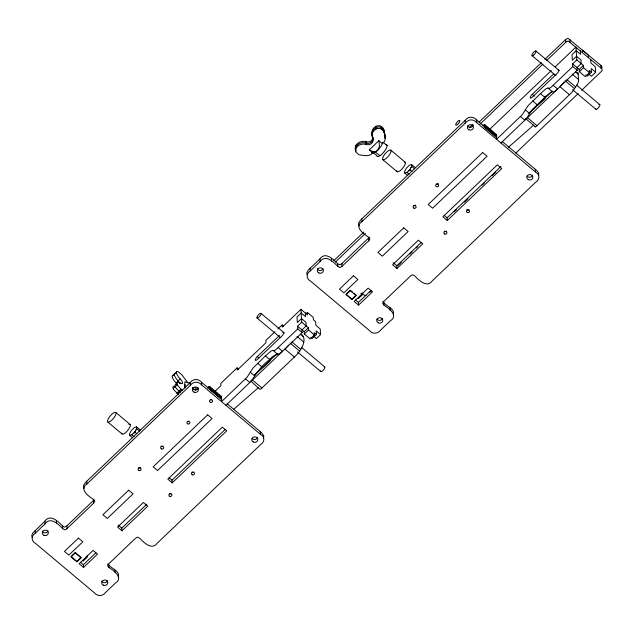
<?xml version="1.0" encoding="UTF-8"?>
<svg xmlns="http://www.w3.org/2000/svg" width="634" height="634" viewBox="0 0 634 634"><rect width="100%" height="100%" fill="white"/><g stroke="black" fill="none" stroke-linecap="round" stroke-linejoin="round"><path stroke-width="0.95" d="M385.163 138.061L384.878 135.391M270.108 358.527L269.862 361.206L254.289 374.876M545.137 96.21L544.883 98.888L530.056 111.909M393.54 314.02C394.578 308.362 386.114 306.27 383.824 302.489L382.841 301.562M538.734 175.539L538.662 172.971L536.673 170.475L502.152 141.453M384.751 137.927L385.052 135.399L383.562 128.773A3.273 2.932 -3.7 0 0 383.19 128.171L380.115 125.746L377.04 125.841A8.979 8.036 -3.7 0 0 375.78 126.42A8.099 7.251 -3.7 0 0 372.507 135.621M277.874 328.959L282.13 324.901L282.273 327.16L300.944 309.352L301.776 322.215L297.592 326.209L297.766 328.919L276.067 349.524L274.348 350.61L272.541 350.396L271.059 351.062L265.424 355.936L253.029 368.021L247.102 377.19L221.528 401.631L221.353 398.921M278.152 347.622L282.55 351.315C278.889 355.412 272.929 354.137 269.822 359.629C260.923 365.366 256.39 374.306 250.256 382.12L225.926 405.324M555.202 66.839L575.973 47.035L576.805 59.897L572.613 63.891L572.787 66.602L551.097 87.215L549.377 88.292L547.57 88.078L546.08 88.752L540.445 93.618L528.059 105.704L522.131 114.873L496.557 139.314L496.382 136.603M553.181 85.305L557.579 88.998L554.068 91.875L551.968 91.779L550.486 92.445L544.852 97.311L532.457 109.397L526.529 118.566L500.955 143.007M118.209 576.988C120.603 571.147 110.918 568.508 108.794 564.807L107.812 563.88M263.403 438.506L263.855 435.923L261.644 432.792L227.123 403.771M129.724 435.376L131.856 434.75L134.749 431.992L136.706 428.719L136.587 426.848L134.456 427.482L131.563 430.24L129.605 433.513L129.724 435.376L132.657 437.84M404.754 173.058L406.885 172.432L409.77 169.674L411.735 166.401L411.609 164.531L409.485 165.165L406.592 167.923L404.635 171.196L404.754 173.058L407.686 175.523M251.009 381.288L259.964 389.347L260.59 389.244L296.553 354.961A7.806 2.544 -50 0 0 297.822 353.447C301.895 348.787 306.84 339.919 302.053 334.704M534.842 126.523L535.294 127.085L536.499 126.198L571.583 92.643A7.806 2.544 -50 0 0 572.851 91.13L577.17 84.671L578.596 81.374L578.16 73.076L577.685 72.379L576.686 72.545M563.903 82.333L564.189 81.929M288.589 345.047L288.288 345.443A7.806 2.544 -50 0 1 287.02 346.949L285.284 348.716M563.61 82.729L563.317 83.125A7.806 2.544 -50 0 1 562.049 84.631L559.949 86.739L569.483 94.743M369.368 237.251L341.393 264.029L339.531 264.806L337.621 263.696C333.492 259.409 325.242 251.167 319.94 258.862L308.211 270.179L306.777 272.794L307.03 274.704M94.149 499.814L66.364 526.347L64.502 527.123L62.592 526.014C58.463 521.727 50.221 513.485 44.911 521.18L32.659 533.154L31.7 535.754L32.342 537.656M601.341 68.607L602.126 67.141L601.262 65.722L568.016 38.286L565.9 39.3L544.883 59.342M382.888 143.165C386.867 140.415 384.775 135.169 383.736 131.476A3.273 2.932 -3.7 0 0 383.364 130.873L380.289 128.448L377.214 128.551A8.979 8.036 -3.7 0 0 375.954 129.122A8.099 7.251 -3.7 0 0 372.681 138.323A5.064 4.533 -3.7 0 1 371.714 143.292A5.064 4.533 -3.7 0 1 366.238 144.473A8.099 7.251 -3.7 0 0 356.181 147.976A8.979 8.036 -3.7 0 0 355.626 149.141L355.714 151.898L358.614 154.49A3.273 2.932 -3.7 0 0 359.304 154.775C363.75 155.536 369.614 157.129 372.8 152.778L369.289 149.822L378.847 140.708L382.357 143.656L382.833 142.317M221.86 399.349L201.557 382.294C198.497 378.371 192.894 378.617 190.105 382.698L86.097 481.895L83.585 485.192L83.997 488.386M496.89 137.031L476.578 119.977C473.527 116.062 467.924 116.299 465.126 120.381L361.126 219.578L358.614 222.875L359.026 226.069M35.314 533.202C30.979 535.667 31.082 541.262 35.591 543.457L94.26 592.727C97.319 596.642 102.914 596.404 105.712 592.322L115.483 583.003C123.812 577.836 113.581 570.386 108.969 567.517L107.606 565.877L108.129 564.418L135.391 538.369L137.499 537.093L139.686 538.218C143.815 542.506 152.057 550.748 157.367 543.053L260.677 444.521C265.012 442.056 264.901 436.461 260.392 434.266L201.731 385.004C198.672 381.082 193.069 381.319 190.279 385.401L86.969 483.94C78.64 489.099 88.871 496.557 93.483 499.426L94.878 501.304L93.586 503.269L66.277 529.271L64.684 529.834L62.766 528.716C58.637 524.429 50.395 516.195 45.085 523.882L35.314 533.202L35.139 530.5M310.343 270.892C306.008 273.349 306.111 278.944 310.62 281.139L369.289 330.409C372.348 334.332 377.943 334.086 380.741 330.005L390.512 320.685C398.834 315.518 388.61 308.069 383.998 305.2L382.603 303.321L383.887 301.356L411.204 275.354L412.797 274.791L414.707 275.901C418.836 280.188 427.086 288.43 432.396 280.735L535.706 182.204C540.033 179.739 539.93 174.144 535.421 171.949L476.752 122.687C473.701 118.764 468.098 119.002 465.301 123.083L361.998 221.623C353.669 226.782 363.892 234.239 368.512 237.108L369.876 238.741L369.353 240.207L342.091 266.256L339.975 267.532L337.795 266.399C333.666 262.111 325.416 253.877 320.115 261.565L310.343 270.892L310.161 268.182M176.735 383.784A5.064 1.545 46.4 0 0 176.03 382.976A8.099 2.473 46.4 0 1 172.361 375.827L176.553 371.833A8.979 2.734 46.4 0 1 176.862 371.54L178.384 371.896L181.364 374.353A3.273 0.999 46.4 0 1 181.903 374.9L187.83 382.659M176.03 382.976L180.222 378.981A8.099 2.473 46.4 0 1 176.553 371.833M178.479 394.522A3.273 0.999 46.4 0 1 178.209 394.34L173.581 389.482A8.979 2.734 46.4 0 1 173.185 388.594L177.377 384.6A8.099 2.473 46.4 0 1 180.492 383.142A5.064 1.545 46.4 0 0 182.608 382.96A5.064 1.545 46.4 0 0 180.222 378.981M179.834 383.768L180.492 383.142M176.823 393.207L181.015 389.213L182.402 390.346M177.354 393.651L181.546 389.656M469.311 127.719L472.853 124.335M196.524 389.815L197.943 388.46M333.769 260.701L363.829 232.028M479.042 122.14L541.301 62.758M335.378 262.04L365.438 233.367M479.938 124.161L542.91 64.097M546.492 60.682L566.075 42.01L568.191 40.988L601.436 68.432L602.3 69.843L601.745 71.063L581.687 90.242M220.743 396.63C221.916 395.101 221.963 398.485 220.894 398.889L209.157 389.03C211.051 387.271 209.196 384.513 207.516 388.206M482.934 125.992C484.471 122.552 485.874 125.92 484.217 127.165L495.946 137.015C497.024 136.619 496.969 133.227 495.804 134.765M238.574 369.075L237.1 367.847L220.806 383.396L220.949 385.646L214.91 391.408M275.037 331.661L265.828 340.45L265.971 342.709L237.251 370.097L237.1 367.847M489.599 129.415L551.326 70.54M282.78 332.517A3.035 0.991 -50 0 1 283.747 333.215A3.035 0.991 -50 0 1 281.797 336.099L257.428 359.343A3.035 0.991 -50 0 1 255.248 359.985A3.035 0.991 -50 0 1 257.253 356.641L279.475 335.441M558.158 70.057A3.035 0.991 -50 0 1 558.705 71.103A3.035 0.991 -50 0 1 556.826 73.782L532.457 97.026A3.035 0.991 -50 0 1 530.27 97.668A3.035 0.991 -50 0 1 532.283 94.323L553.783 73.813M305.295 314.44L307.387 312.443L313.251 317.372L313.41 319.821L315.613 321.668L315.843 325.305L320.249 328.998L320.606 334.586L316.421 338.58L313.489 336.115M254.424 375.273L277.288 353.463M528.732 113.637L552.317 91.145M250.43 381.343L252.189 380.273L302.164 332.612L301.99 329.91L306.174 325.908L305.945 322.27L301.538 318.577L297.354 322.571L296.989 316.984L301.182 312.99L305.58 316.683L305.342 313.045M525.356 118.82L525.911 119.018L527.219 117.956L577.194 70.295L577.019 67.592L581.204 63.59L580.966 59.953L576.568 56.26L572.383 60.254L572.019 54.667L576.211 50.672L580.609 54.365L580.372 50.728M310.787 337.296L312.253 338.524L316.445 334.53L314.242 332.684L314.393 334.942L310.2 338.936L304.336 334.007L304.185 331.756L308.378 327.762L301.776 322.215M585.816 74.978L587.282 76.207L591.474 72.213L589.271 70.366L589.414 72.625L585.23 76.619L579.365 71.69L579.214 69.439L583.407 65.445L576.805 59.897M304.336 334.007L308.52 330.013L308.378 327.762M579.365 71.69L583.549 67.695L583.407 65.445M83.125 561.098L87.31 557.104L87.191 555.241M358.155 298.78L362.339 294.786L362.22 292.924M590.642 59.35L590.872 62.988L595.271 66.681L595.635 72.268L591.451 76.262L588.51 73.798M83.537 567.438L79.139 563.745L93.095 550.431L97.493 554.124L83.537 567.438L83.363 564.736L95.924 552.753M121.974 530.777L117.575 527.084L143.355 502.493L147.754 506.186L121.974 530.777L121.799 528.074L146.866 504.165M172.234 482.839L167.836 479.146L222.336 427.165L226.734 430.858L172.234 482.839L172.06 480.136L225.141 429.503M358.559 305.12L354.16 301.427L368.124 288.113L372.523 291.806L358.559 305.12L358.384 302.418L370.953 290.435M397.003 268.459L392.604 264.766L418.385 240.175L422.783 243.876L397.003 268.459L396.829 265.757L421.174 242.529M447.263 220.521L442.865 216.828L497.365 164.848L501.763 168.541L447.263 220.521L447.089 217.819L500.884 166.512M369.86 292.282L371.294 290.911M397.772 265.662L401.354 262.246M409.936 254.06L412.084 252.007M416.379 247.91L417.814 246.547M454.309 211.74L456.456 209.688M464.326 202.183L467.908 198.767M482.22 185.12L484.36 183.067M492.238 175.563L495.812 172.147M515.854 153.04L578.113 93.658M372.19 151.922L371.469 152.604M508.444 147.254L533.662 125.12M233.423 409.572L258.632 387.437M366.135 295.499L364.518 295.293L361.959 293.249M173.486 375.518L172.678 375.534A8.979 2.734 46.4 0 0 172.361 375.827M190.081 383.261L184.779 381.85L185.16 388.024M176.03 373.735L174.77 373.537A8.979 2.734 46.4 0 0 174.453 373.83A8.099 2.473 46.4 0 0 178.13 380.979A5.064 1.545 46.4 0 1 179.818 383.19M180.31 392.343L179.454 391.654M381.945 128.306L379.489 126.879L377.127 127.196A8.979 8.036 -3.7 0 0 375.867 127.767A8.099 7.251 -3.7 0 0 372.594 136.976M595.635 72.268L591.237 68.575L591.474 72.213M583.549 67.695L589.414 72.625M572.613 63.891L579.214 69.439M572.787 66.602L577.194 70.295M575.379 71.856L578.311 74.321M572.058 74.075L578.66 79.615M535.92 50.982L559.259 70.588M576.449 85.019L599.796 104.618M566.899 79.583L575.696 86.969M565.021 80.692L574.555 88.697M532.013 55.633L556.034 75.803M572.55 89.663L595.889 109.27M548.109 88.094L552.507 91.787M540.445 93.618L544.852 97.311M532.283 94.323L534.478 96.17M532.719 100.988L537.125 104.681M525.277 109.864L529.675 113.557M527.48 117.71L537.014 125.714M526.03 118.97L534.834 126.356M520.459 116.513L524.857 120.206M484.796 124.7L496.525 134.551M486.27 126.76L488.465 128.607M490.668 130.453L492.135 131.682M484.883 126.047L496.62 135.961M411.609 164.531L415.278 167.614M383.443 142.507L387.105 145.582M411.735 166.401L414.668 168.866M390.853 150.163A6.229 2.029 -50 0 1 386.114 158.476A6.229 2.029 -50 0 1 383.515 156.107A6.229 2.029 -50 0 1 390.853 150.163L405.158 162.169M409.77 169.674L411.973 171.521M406.885 172.432L409.081 174.279M379.861 155.734L374.9 151.566A5.738 5.024 -79.3 0 0 377.721 150.258L379.584 146.066L378.847 140.708M382.801 159.673L397.098 171.679M376.675 155.536L372.277 151.843A7.568 2.465 -50 0 0 377.373 150.551A7.568 2.465 -50 0 0 382.698 142.373M444.157 215.354L447.089 217.819M393.159 262.674L396.829 265.757M360.873 293.55L362.339 294.786M352.456 292.06L350.253 290.214L346.069 294.208L351.933 299.129L356.126 295.135L353.923 293.288M355.452 299.953L358.384 302.418M300.944 309.352L307.545 314.892L307.387 312.443M320.606 334.586L316.207 330.893L316.445 334.53M308.52 330.013L314.393 334.942M297.592 326.209L304.185 331.756M297.766 328.919L302.164 332.612M300.358 334.173L303.29 336.638M297.029 336.392L303.631 341.932M282.13 324.901L283.596 326.138M260.97 313.362A3.035 0.991 -50 0 1 258.553 317.452A3.035 0.991 -50 0 1 257.412 316.152A3.035 0.991 -50 0 1 260.97 313.362L284.238 332.905M301.427 347.337L324.767 366.935M291.87 341.9L300.674 349.286M289.992 343.01L299.525 351.014M256.992 317.951L280.331 337.55M297.52 351.981L320.859 371.587M284.92 349.057L294.453 357.061M273.08 350.412L277.478 354.105M265.424 355.936L269.822 359.629M257.253 356.641L258.72 357.869M257.697 363.306L262.096 366.999M250.248 372.182L254.654 375.875M252.451 380.028L261.985 388.032M245.429 378.831L249.828 382.524M209.743 386.566L221.472 396.416M209.014 386.78L212.675 389.855M214.878 391.701L217.082 393.548M209.83 387.913L221.559 397.772M192.292 387.746L195.32 390.282M136.587 426.848L140.249 429.931M136.706 428.719L139.638 431.183M115.824 412.48A6.229 2.029 -50 0 1 111.085 420.794A6.229 2.029 -50 0 1 108.485 418.424A6.229 2.029 -50 0 1 115.824 412.48L130.128 424.487M134.749 431.992L136.944 433.838M131.856 434.75L134.051 436.596M107.772 421.99L122.069 433.997M169.127 477.671L172.06 480.136M118.13 524.992L121.799 528.074M80.431 562.271L83.363 564.736M181.015 389.213L177.766 385.488A8.979 2.734 46.4 0 1 177.377 384.6M178.915 391.21L175.673 387.485A8.979 2.734 46.4 0 1 175.285 386.597A8.099 2.473 46.4 0 1 176.72 384.378M382.476 128.75L383.277 129.526A3.273 2.932 -3.7 0 1 383.649 130.121L383.95 131.151M356.015 149.79L355.167 148.245L355.452 146.438A8.979 8.036 -3.7 0 1 356.007 145.273A8.099 7.251 -3.7 0 1 366.064 141.762A5.064 4.533 -3.7 0 0 372.927 137.198M356.102 151.138L355.254 149.592L355.539 147.793A8.979 8.036 -3.7 0 1 356.094 146.62A8.099 7.251 -3.7 0 1 366.151 143.118A5.064 4.533 -3.7 0 0 371.5 142.056A5.064 4.533 -3.7 0 0 372.729 137.269M600.731 65.262L600.905 67.973M588.439 57.504L588.281 55.055L582.416 50.126L582.575 52.574M569.934 39.403L570.109 42.106M565.639 39.546L565.813 42.256M535.247 169.246L535.421 171.949M476.578 119.977L476.752 122.687M465.126 120.381L465.301 123.083M384.79 134.036L384.965 136.746M383.863 129.796L384.038 132.498M382.389 127.394L382.564 130.105M381.858 126.951L382.033 129.653M390.053 307.728L390.227 310.43M375.78 126.42L375.954 129.122M383.824 302.489L383.998 305.2M372.61 137.229L372.681 138.323M372.19 151.843L372.277 153.277M366.064 141.762L366.238 144.473M368.441 238.249L368.616 240.952M361.816 218.912L361.998 221.623M356.007 145.273L356.181 147.976M341.916 263.546L342.091 266.256M337.621 263.696L337.795 266.399M331.392 258.466L331.566 261.168M319.94 258.862L320.115 261.565M260.217 431.564L260.392 434.266M201.557 382.294L201.731 385.004M190.105 382.698L190.279 385.401M115.023 570.045L115.198 572.748M108.794 564.807L108.969 567.517M93.412 500.567L93.586 503.269M86.795 481.23L86.969 483.94M66.887 525.863L67.061 528.566M62.592 526.014L62.766 528.716M56.363 520.776L56.537 523.486M44.911 521.18L45.085 523.882M173.185 388.594A8.099 2.473 46.4 0 1 174.413 386.32M195.113 387.572A7.568 2.465 -50 0 1 195.755 390.061M140.399 467.575A1.522 1.363 -3.7 0 1 138.569 467.718M170.966 493.593A1.522 1.363 -3.7 0 1 169.373 493.585M193.568 472.037A1.522 1.363 -3.7 0 1 191.975 472.021M163.001 446.019A1.522 1.363 -3.7 0 1 160.957 446.011M257.507 437.737A3.035 2.718 -3.7 0 1 252.007 438.284M198.149 387.731A3.035 2.718 -3.7 0 1 192.364 387.937M107.487 580.696A3.035 2.718 -3.7 0 1 101.741 581.077M48.073 530.872A3.035 2.718 -3.7 0 1 42.264 531.015M188.607 421.285A1.522 1.363 -3.7 0 1 187.989 421.301M211.209 399.721A1.522 1.363 -3.7 0 1 210.591 399.745M184.288 384.561A3.035 0.991 -50 0 1 184.407 386.471M324.196 366.864A3.035 0.991 -50 0 1 324.537 368.386A3.035 0.991 -50 0 1 321.953 371.318A3.035 0.991 -50 0 1 320.741 370.779M135.985 429.733A3.035 0.991 -50 0 1 135.93 430.185M135.43 431.279A3.035 0.991 -50 0 1 133.79 433.26M128.876 424.423A6.229 2.029 -50 0 1 127.814 430.351A6.229 2.029 -50 0 1 121.807 433.077M411.006 167.416A3.035 0.991 -50 0 1 410.99 167.693M410.46 168.961A3.035 0.991 -50 0 1 408.811 170.942M415.619 205.083A1.522 1.363 -3.7 0 1 413.725 205.464M438.221 183.519A1.522 1.363 -3.7 0 1 436.461 183.963M385.67 144.592A7.568 2.465 -50 0 1 383.744 152.184A7.568 2.465 -50 0 1 376.675 155.267M374.9 151.7A10.58 9.272 -79.3 0 1 369.353 149.727M404.215 162.019A6.229 2.029 -50 0 1 402.645 168.272A6.229 2.029 -50 0 1 396.829 170.76M446.225 231.125A1.522 1.363 -3.7 0 1 444.18 231.109M468.827 209.569A1.522 1.363 -3.7 0 1 466.886 209.632M532.6 175.238A3.035 2.718 -3.7 0 1 527.036 175.967M473.249 125.144A3.035 2.718 -3.7 0 1 467.535 125.912M382.453 318.561A3.035 2.718 -3.7 0 1 376.953 319.108M323.055 268.681A3.035 2.718 -3.7 0 1 317.293 268.697M598.876 104.689A3.035 0.991 -50 0 1 599.756 105.632A3.035 0.991 -50 0 1 597.363 108.723A3.035 0.991 -50 0 1 595.714 108.779M78.426 538.115L64.47 551.429L68.868 555.122L82.832 541.808L78.426 538.115M128.686 490.177L102.906 514.768L107.312 518.461L133.085 493.87L128.686 490.177M207.667 414.85L153.166 466.83L157.565 470.523L212.065 418.543L207.667 414.85M353.455 275.798L339.499 289.112L343.897 292.805L357.853 279.491L353.455 275.798M403.715 227.86L377.935 252.451L382.334 256.144L408.114 231.553L403.715 227.86M482.696 152.532L428.196 204.513L432.594 208.206L487.094 156.226L482.696 152.532M75.224 552.523L71.04 556.525L76.904 561.447L81.097 557.452L75.224 552.523M75.256 552.975L71.071 556.969L76.936 561.898L81.12 557.904L75.256 552.975M350.285 290.657L346.093 294.651L351.965 299.581L356.149 295.587L350.285 290.657M138.846 470.476A1.522 1.363 -3.7 0 0 141.097 469.223A1.522 1.363 -3.7 0 0 138.783 468.122A1.522 1.363 -3.7 0 0 138.846 470.476M169.65 496.343A1.522 1.363 -3.7 0 0 171.893 495.083A1.522 1.363 -3.7 0 0 169.579 493.989A1.522 1.363 -3.7 0 0 169.65 496.343M192.253 474.779A1.522 1.363 -3.7 0 0 194.495 473.527A1.522 1.363 -3.7 0 0 192.189 472.425A1.522 1.363 -3.7 0 0 192.253 474.779M161.448 448.92A1.522 1.363 -3.7 0 0 163.699 447.659A1.522 1.363 -3.7 0 0 161.385 446.566A1.522 1.363 -3.7 0 0 161.448 448.92M253.354 442.001A3.035 2.718 -3.7 0 0 257.848 439.489A3.035 2.718 -3.7 0 0 253.228 437.294A3.035 2.718 -3.7 0 0 253.354 442.001M193.956 392.121A3.035 2.718 -3.7 0 0 198.45 389.609A3.035 2.718 -3.7 0 0 193.83 387.414A3.035 2.718 -3.7 0 0 193.956 392.121M103.279 585.142A3.035 2.718 -3.7 0 0 107.764 582.63A3.035 2.718 -3.7 0 0 103.152 580.435A3.035 2.718 -3.7 0 0 103.279 585.142M43.881 535.262A3.035 2.718 -3.7 0 0 48.366 532.75A3.035 2.718 -3.7 0 0 43.746 530.555A3.035 2.718 -3.7 0 0 43.881 535.262M187.712 423.869A1.522 1.363 -3.7 0 0 189.954 422.616A1.522 1.363 -3.7 0 0 187.648 421.515A1.522 1.363 -3.7 0 0 187.712 423.869M210.314 402.313A1.522 1.363 -3.7 0 0 212.556 401.06A1.522 1.363 -3.7 0 0 210.25 399.959A1.522 1.363 -3.7 0 0 210.314 402.313M457.352 124.605A3.035 0.991 -50 0 0 459.769 120.515A3.035 0.991 -50 0 0 456.211 123.305A3.035 0.991 -50 0 0 457.352 124.605M413.875 208.158A1.522 1.363 -3.7 0 0 416.118 206.906A1.522 1.363 -3.7 0 0 413.812 205.804A1.522 1.363 -3.7 0 0 413.875 208.158M444.672 234.025A1.522 1.363 -3.7 0 0 446.922 232.765A1.522 1.363 -3.7 0 0 444.608 231.672A1.522 1.363 -3.7 0 0 444.672 234.025M467.282 212.469A1.522 1.363 -3.7 0 0 469.525 211.209A1.522 1.363 -3.7 0 0 467.21 210.108A1.522 1.363 -3.7 0 0 467.282 212.469M436.477 186.602A1.522 1.363 -3.7 0 0 438.72 185.342A1.522 1.363 -3.7 0 0 436.414 184.248A1.522 1.363 -3.7 0 0 436.477 186.602M528.384 179.684A3.035 2.718 -3.7 0 0 532.877 177.171A3.035 2.718 -3.7 0 0 528.257 174.976A3.035 2.718 -3.7 0 0 528.384 179.684M468.986 129.804A3.035 2.718 -3.7 0 0 473.471 127.291A3.035 2.718 -3.7 0 0 468.851 125.096A3.035 2.718 -3.7 0 0 468.986 129.804M378.308 322.825A3.035 2.718 -3.7 0 0 382.793 320.313A3.035 2.718 -3.7 0 0 378.173 318.117A3.035 2.718 -3.7 0 0 378.308 322.825M318.902 272.945A3.035 2.718 -3.7 0 0 323.395 270.433A3.035 2.718 -3.7 0 0 318.775 268.237A3.035 2.718 -3.7 0 0 318.902 272.945M533.582 55.134A3.035 0.991 -50 0 0 535.992 51.045A3.035 0.991 -50 0 0 532.441 53.835A3.035 0.991 -50 0 0 533.582 55.134"/></g></svg>
